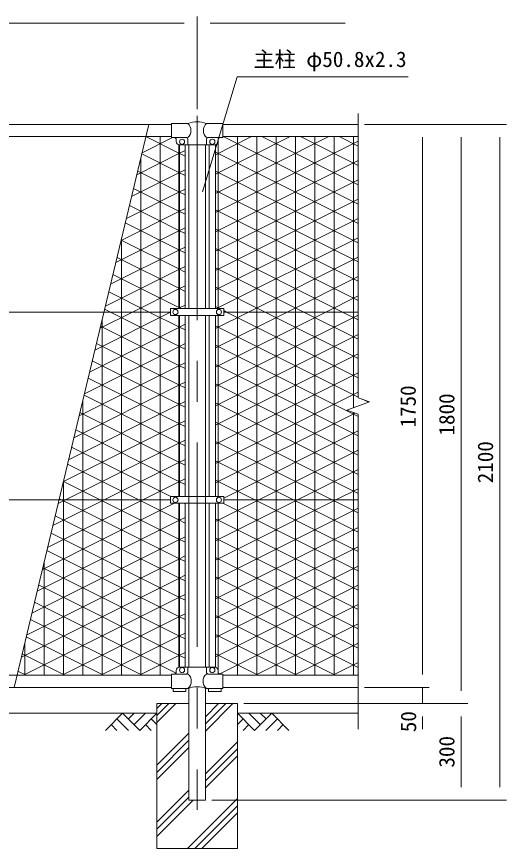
# Model space of a CAD drawing. Units: millimetres, scale not verified. Extents: x -4200 to 4200, y -2970 to 2970.
# Drawn here: x -1946 to -425, y -990 to 1595 of the extents above; entities that cross this region are included whole.
import ezdxf
from ezdxf.enums import TextEntityAlignment as Align

# ---------------------------------------------------------------- set-up
doc = ezdxf.new("R2010")
doc.units = ezdxf.units.MM
doc.header["$LTSCALE"] = 20
doc.linetypes.add('USER1', pattern=[50.8, 31.75, -6.35, 6.35, -6.35])
for name, color, linetype, lineweight in [('0-0_D-BMK', 2, 'USER1', 13), ('0-1_D-STR1', 1, 'Continuous', 18), ('0-2_D-STR-DIM', 7, 'Continuous', 9), ('0-3_0', 7, 'Continuous', 9), ('0-5_D-BGD', 7, 'Continuous', 9), ('0-6_D-DCR-HCH', 7, 'Continuous', 9), ('0-7_D-STR3', 3, 'Continuous', 13), ('0-8_D-STR-TXT', 7, 'Continuous', 9), ('0-9_Defpoints', 8, 'Continuous', 18), ('0-B_D-STR4', 7, 'Continuous', 9)]:
    doc.layers.add(name, color=color, linetype=linetype, lineweight=lineweight)
doc.styles.add('ＭＳ ゴシック', font='')
doc.styles.get('ＭＳ ゴシック').set_extended_font_data('MS Gothic')

msp = doc.modelspace()

# ---------------------------------------------------------------- linework, layer by layer
at = {"layer": '0-0_D-BMK'}
msp.add_line((-1384.99, 1287.41), (-1384.99, -869.65), dxfattribs=at)
at = {"layer": '0-1_D-STR1'}
for p, q in [((-3304.99, 1260.35), (-1464.99, 1260.35)), ((-1304.99, 1260.35), (-884.99, 1260.35)), ((-3304.99, 1222.35), (-1464.99, 1222.35)), ((-1304.99, 1222.35), (-884.99, 1222.35)), ((-1410.39, 1197.35), (-1410.39, 687.85)), ((-1359.59, 1197.35), (-1359.59, 687.85)), ((-1410.39, 666.85), (-1410.39, -426.65)), ((-1359.59, 666.85), (-1359.59, -426.65)), ((-3304.99, -451.65), (-1464.99, -451.65)), ((-1304.99, -451.65), (-884.99, -451.65)), ((-3304.99, -489.65), (-1464.99, -489.65)), ((-1304.99, -489.65), (-884.99, -489.65)), ((-1410.39, -492.65), (-1410.39, -839.65)), ((-1359.59, -492.65), (-1359.59, -839.65)), ((-1359.59, -839.65), (-1410.39, -839.65))]:
    msp.add_line(p, q, dxfattribs=at)
at = {"layer": '0-2_D-STR-DIM'}
for p, q in [((-1384.99, 1307.41), (-1384.99, 1595.35)), ((-1384.99, 1307.41), (-1384.99, 1595.35)), ((-3344.99, 1575.35), (-1424.99, 1575.35)), ((-1344.99, 1575.35), (-924.99, 1575.35)), ((-884.99, 1294.61), (-884.99, 411)), ((-864.99, 1260.35), (-664.99, 1260.35)), ((-864.99, 1260.35), (-544.99, 1260.35)), ((-864.99, 1260.35), (-424.99, 1260.35)), ((-684.99, 1220.35), (-684.99, -449.65)), ((-564.99, 1220.35), (-564.99, -499.65)), ((-444.99, 1220.35), (-444.99, -799.65)), ((-920.22, 372.52), (-849.75, 398.17)), ((-849.75, 398.17), (-884.99, 411)), ((-884.99, 359.7), (-920.22, 372.52)), ((-884.99, 359.7), (-884.99, -619.65)), ((-684.99, -449.65), (-684.99, -409.65)), ((-864.99, -489.65), (-664.99, -489.65)), ((-864.99, -489.65), (-664.99, -489.65)), ((-684.99, -489.65), (-684.99, -539.65)), ((-1239.99, -539.65), (-664.99, -539.65)), ((-1239.99, -539.65), (-544.99, -539.65)), ((-1239.99, -539.65), (-544.99, -539.65)), ((-684.99, -579.65), (-684.99, -619.65)), ((-564.99, -579.65), (-564.99, -799.65)), ((-1339.59, -839.65), (-424.99, -839.65)), ((-1339.59, -839.65), (-544.99, -839.65))]:
    msp.add_line(p, q, dxfattribs=at)
at = {"layer": '0-3_0'}
for p, q in [((-1556.04, 1172.32), (-1461.98, 1219.35)), ((-1328.49, 1166.1), (-1215.98, 1222.35)), ((-1328.49, 1106.1), (-1095.98, 1222.35)), ((-1328.49, 1046.1), (-975.98, 1222.35)), ((-1320.01, 687.85), (-1320.01, 1215.47)), ((-884.99, 1012.82), (-1304.05, 1222.35)), ((-1260.01, 677.35), (-1260.01, 1222.35)), ((-1200.01, 677.35), (-1200.01, 1222.35)), ((-884.99, 1072.82), (-1184.05, 1222.35)), ((-1140.01, 677.35), (-1140.01, 1222.35)), ((-1080.01, 677.35), (-1080.01, 1222.35)), ((-884.99, 1132.82), (-1064.05, 1222.35)), ((-1020.01, 677.35), (-1020.01, 1222.35)), ((-960.01, 677.35), (-960.01, 1222.35)), ((-884.99, 1192.82), (-944.05, 1222.35)), ((-1440.01, 687.85), (-1440.01, 1197.35)), ((-1328.49, 986.1), (-884.99, 1207.85)), ((-1572.34, 1104.17), (-1441.49, 1169.6)), ((-1441.49, 1111.07), (-1556.89, 1168.77)), ((-1441.49, 1169.6), (-1422.49, 1179.1)), ((-884.99, 952.82), (-1328.49, 1174.57)), ((-1560.01, 677.35), (-1560.01, 1155.72)), ((-1328.49, 926.1), (-884.99, 1147.85)), ((-1441.49, 1051.07), (-1569.71, 1115.18)), ((-1441.49, 1109.6), (-1422.49, 1119.1)), ((-884.99, 892.82), (-1328.49, 1114.57)), ((-1588.64, 1036.02), (-1441.49, 1109.6)), ((-1422.49, 1101.57), (-1441.49, 1111.07)), ((-1328.49, 866.1), (-884.99, 1087.85)), ((-1441.49, 991.07), (-1582.53, 1061.59)), ((-1604.94, 967.87), (-1441.49, 1049.6)), ((-1441.49, 1049.6), (-1422.49, 1059.1)), ((-1422.49, 1041.57), (-1441.49, 1051.07)), ((-884.99, 832.82), (-1328.49, 1054.57)), ((-1328.49, 806.1), (-884.99, 1027.85)), ((-1621.24, 899.72), (-1441.49, 989.6)), ((-1441.49, 931.07), (-1595.34, 1008)), ((-1441.49, 989.6), (-1422.49, 999.1)), ((-1422.49, 981.57), (-1441.49, 991.07)), ((-884.99, 772.82), (-1328.49, 994.57)), ((-1328.49, 746.1), (-884.99, 967.85)), ((-1441.49, 871.07), (-1608.16, 954.4)), ((-1441.49, 929.6), (-1422.49, 939.1)), ((-1422.49, 921.57), (-1441.49, 931.07)), ((-884.99, 712.82), (-1328.49, 934.57)), ((-1637.54, 831.57), (-1441.49, 929.6)), ((-1620.01, 677.35), (-1620.01, 904.86)), ((-1324.98, 687.85), (-884.99, 907.85)), ((-1441.49, 811.07), (-1620.98, 900.81)), ((-1441.49, 869.6), (-1422.49, 879.1)), ((-1653.84, 763.42), (-1441.49, 869.6)), ((-1422.49, 861.57), (-1441.49, 871.07)), ((-934.05, 677.35), (-1328.49, 874.57)), ((-1441.49, 751.07), (-1633.8, 847.22)), ((-1225.98, 677.35), (-884.99, 847.85)), ((-1670.14, 695.27), (-1441.49, 809.6)), ((-1441.49, 809.6), (-1422.49, 819.1)), ((-1422.49, 801.57), (-1441.49, 811.07)), ((-1054.05, 677.35), (-1328.49, 814.57)), ((-1105.98, 677.35), (-884.99, 787.85)), ((-1422.49, 741.57), (-1441.49, 751.07)), ((-1174.05, 677.35), (-1328.49, 754.57)), ((-1534.05, 677.35), (-1659.43, 740.04)), ((-985.98, 677.35), (-884.99, 727.85)), ((-1702.74, 558.97), (-1467.49, 676.6)), ((-1654.05, 677.35), (-1672.25, 686.45)), ((-1441.49, 571.07), (-1654.05, 677.35)), ((-1620.01, 93.35), (-1620.01, 677.35)), ((-1560.01, 93.35), (-1560.01, 677.35)), ((-1441.49, 631.07), (-1534.05, 677.35)), ((-1315.05, 687.85), (-1328.49, 694.57)), ((-1328.49, 626.1), (-1225.98, 677.35)), ((-1328.49, 566.1), (-1105.98, 677.35)), ((-1328.49, 506.1), (-985.98, 677.35)), ((-1260.01, 93.35), (-1260.01, 677.35)), ((-1200.01, 93.35), (-1200.01, 677.35)), ((-884.99, 532.82), (-1174.05, 677.35)), ((-1140.01, 93.35), (-1140.01, 677.35)), ((-1080.01, 93.35), (-1080.01, 677.35)), ((-884.99, 592.82), (-1054.05, 677.35)), ((-1020.01, 93.35), (-1020.01, 677.35)), ((-960.01, 93.35), (-960.01, 677.35)), ((-884.99, 652.82), (-934.05, 677.35)), ((-1680.01, 93.35), (-1680.01, 654)), ((-1440.01, 103.85), (-1440.01, 666.85)), ((-1328.49, 446.1), (-884.99, 667.85)), ((-1320.01, 103.85), (-1320.01, 666.85)), ((-1719.04, 490.82), (-1441.49, 629.6)), ((-1441.49, 511.07), (-1685.07, 632.86)), ((-1441.49, 629.6), (-1422.49, 639.1)), ((-1422.49, 621.57), (-1441.49, 631.07)), ((-884.99, 412.82), (-1328.49, 634.57)), ((-1328.49, 386.1), (-884.99, 607.85)), ((-1735.34, 422.67), (-1441.49, 569.6)), ((-1441.49, 451.07), (-1697.89, 579.27)), ((-1441.49, 569.6), (-1422.49, 579.1)), ((-1422.49, 561.57), (-1441.49, 571.07)), ((-884.99, 352.82), (-1328.49, 574.57)), ((-1328.49, 326.1), (-884.99, 547.85)), ((-1441.49, 391.07), (-1710.7, 525.68)), ((-1441.49, 509.6), (-1422.49, 519.1)), ((-1751.64, 354.52), (-1441.49, 509.6)), ((-1422.49, 501.57), (-1441.49, 511.07)), ((-884.99, 292.82), (-1328.49, 514.57)), ((-1441.49, 331.07), (-1723.52, 472.08)), ((-1328.49, 266.1), (-884.99, 487.85)), ((-1767.94, 286.37), (-1441.49, 449.6)), ((-1441.49, 449.6), (-1422.49, 459.1)), ((-1422.49, 441.57), (-1441.49, 451.07)), ((-884.99, 232.82), (-1328.49, 454.57)), ((-1441.49, 271.07), (-1736.34, 418.49)), ((-1328.49, 206.1), (-884.99, 427.85)), ((-1784.24, 218.22), (-1441.49, 389.6)), ((-1740.01, 93.35), (-1740.01, 403.15)), ((-1441.49, 389.6), (-1422.49, 399.1)), ((-1422.49, 381.57), (-1441.49, 391.07)), ((-884.99, 172.82), (-1328.49, 394.57)), ((-853.19, 396.92), (-871.63, 406.14)), ((-1441.49, 211.07), (-1749.16, 364.9)), ((-1328.49, 146.1), (-894.42, 363.13)), ((-1441.49, 329.6), (-1422.49, 339.1)), ((-1800.54, 150.07), (-1441.49, 329.6)), ((-1441.49, 151.07), (-1761.98, 311.31)), ((-1422.49, 321.57), (-1441.49, 331.07)), ((-884.99, 112.82), (-1328.49, 334.57)), ((-1302.49, 99.1), (-884.99, 307.85)), ((-1793.98, 93.35), (-1441.49, 269.6)), ((-1441.49, 269.6), (-1422.49, 279.1)), ((-1422.49, 261.57), (-1441.49, 271.07)), ((-966.05, 93.35), (-1328.49, 274.57)), ((-1467.05, 103.85), (-1774.79, 257.72)), ((-1193.98, 93.35), (-884.99, 247.85)), ((-1673.98, 93.35), (-1441.49, 209.6)), ((-1441.49, 209.6), (-1422.49, 219.1)), ((-1422.49, 201.57), (-1441.49, 211.07)), ((-1086.05, 93.35), (-1328.49, 214.57)), ((-1566.05, 93.35), (-1787.61, 204.13)), ((-1073.98, 93.35), (-884.99, 187.85)), ((-1441.49, 149.6), (-1422.49, 159.1)), ((-1686.05, 93.35), (-1800.43, 150.54)), ((-1800.01, 93.35), (-1800.01, 152.29)), ((-1553.98, 93.35), (-1441.49, 149.6)), ((-1422.49, 141.57), (-1441.49, 151.07)), ((-1206.05, 93.35), (-1328.49, 154.57)), ((-953.98, 93.35), (-884.99, 127.85)), ((-1865.74, -122.53), (-1454.98, 82.85)), ((-1849.44, -54.38), (-1553.98, 93.35)), ((-1833.14, 13.77), (-1673.98, 93.35)), ((-1816.84, 81.92), (-1793.98, 93.35)), ((-1806.05, 93.35), (-1813.25, 96.95)), ((-1441.49, -88.93), (-1806.05, 93.35)), ((-1800.01, -451.65), (-1800.01, 93.35)), ((-1740.01, -451.65), (-1740.01, 93.35)), ((-1441.49, -28.93), (-1686.05, 93.35)), ((-1680.01, -451.65), (-1680.01, 93.35)), ((-1620.01, -451.65), (-1620.01, 93.35)), ((-1441.49, 31.07), (-1566.05, 93.35)), ((-1560.01, -451.65), (-1560.01, 93.35)), ((-1440.01, -426.65), (-1440.01, 82.85)), ((-1422.49, 81.57), (-1425.05, 82.85)), ((-1328.49, 26.1), (-1193.98, 93.35)), ((-1328.49, -33.9), (-1073.98, 93.35)), ((-1328.49, -93.9), (-953.98, 93.35)), ((-1320.01, -436.37), (-1320.01, 82.85)), ((-884.99, -127.18), (-1305.05, 82.85)), ((-1260.01, -451.65), (-1260.01, 93.35)), ((-884.99, -67.18), (-1206.05, 93.35)), ((-1200.01, -451.65), (-1200.01, 93.35)), ((-1140.01, -451.65), (-1140.01, 93.35)), ((-884.99, -7.18), (-1086.05, 93.35)), ((-1080.01, -451.65), (-1080.01, 93.35)), ((-1020.01, -451.65), (-1020.01, 93.35)), ((-884.99, 52.82), (-966.05, 93.35)), ((-960.01, -451.65), (-960.01, 93.35)), ((-1328.49, -153.9), (-884.99, 67.85)), ((-1882.04, -190.68), (-1441.49, 29.6)), ((-1441.49, -148.93), (-1826.07, 43.36)), ((-1441.49, 29.6), (-1422.49, 39.1)), ((-1422.49, 21.57), (-1441.49, 31.07)), ((-884.99, -187.18), (-1328.49, 34.57)), ((-1328.49, -213.9), (-884.99, 7.85)), ((-1441.49, -208.93), (-1838.88, -10.23)), ((-1441.49, -30.4), (-1422.49, -20.9)), ((-884.99, -247.18), (-1328.49, -25.43)), ((-1898.34, -258.83), (-1441.49, -30.4)), ((-1422.49, -38.43), (-1441.49, -28.93)), ((-1441.49, -268.93), (-1851.7, -63.83)), ((-1328.49, -273.9), (-884.99, -52.15)), ((-1914.64, -326.98), (-1441.49, -90.4)), ((-1860.01, -451.65), (-1860.01, -98.57)), ((-1441.49, -90.4), (-1422.49, -80.9)), ((-1422.49, -98.43), (-1441.49, -88.93)), ((-884.99, -307.18), (-1328.49, -85.43)), ((-1441.49, -328.93), (-1864.52, -117.42)), ((-1328.49, -333.9), (-884.99, -112.15)), ((-1930.94, -395.13), (-1441.49, -150.4)), ((-1441.49, -150.4), (-1422.49, -140.9)), ((-1422.49, -158.43), (-1441.49, -148.93)), ((-884.99, -367.18), (-1328.49, -145.43)), ((-1441.49, -388.93), (-1877.34, -171.01)), ((-1328.49, -393.91), (-884.99, -172.15)), ((-1441.49, -210.4), (-1422.49, -200.9)), ((-884.99, -427.18), (-1328.49, -205.43)), ((-1923.98, -451.65), (-1441.49, -210.4)), ((-1449.93, -444.71), (-1890.16, -224.6)), ((-1422.49, -218.43), (-1441.49, -208.93)), ((-1316.29, -447.81), (-884.99, -232.15)), ((-1556.05, -451.65), (-1902.97, -278.19)), ((-1803.98, -451.65), (-1441.49, -270.41)), ((-1441.49, -270.41), (-1422.49, -260.9)), ((-1422.49, -278.43), (-1441.49, -268.93)), ((-956.05, -451.65), (-1328.49, -265.43)), ((-1203.98, -451.65), (-884.99, -292.15)), ((-1676.05, -451.65), (-1915.79, -331.78)), ((-1683.98, -451.65), (-1441.49, -330.41)), ((-1441.49, -330.41), (-1422.49, -320.91)), ((-1422.49, -338.43), (-1441.49, -328.93)), ((-1076.05, -451.65), (-1328.49, -325.43)), ((-1920.01, -451.65), (-1920.01, -349.42)), ((-1083.98, -451.65), (-884.99, -352.15)), ((-1796.05, -451.65), (-1928.61, -385.37)), ((-1441.49, -390.41), (-1422.49, -380.91)), ((-1196.05, -451.65), (-1328.49, -385.43)), ((-1563.98, -451.65), (-1441.49, -390.41)), ((-1422.49, -398.43), (-1441.49, -388.93)), ((-963.98, -451.65), (-884.99, -412.15)), ((-1916.05, -451.65), (-1941.43, -438.96))]:
    msp.add_line(p, q, dxfattribs=at)
for points in [[(-1422.49, 1161.57), (-1441.49, 1171.07), (-1544.05, 1222.35)], [(-1500.01, -451.65), (-1500.01, 93.35), (-1500.01, 677.35), (-1500.01, 1222.35)], [(-900.01, 379.88), (-900.01, 677.35), (-900.01, 1222.35)], [(-1435.05, 687.85), (-1441.49, 691.07), (-1646.61, 793.63)], [(-1686.44, 627.12), (-1585.98, 677.35), (-1441.49, 749.6), (-1422.49, 759.1)], [(-1444.98, 687.85), (-1441.49, 689.6), (-1422.49, 699.1)], [(-884.99, 472.82), (-1294.05, 677.35), (-1302.49, 681.57)], [(-900.01, -451.65), (-900.01, 93.35), (-900.01, 365.16)]]:
    msp.add_lwpolyline(points, dxfattribs=at)
at = {"layer": '0-5_D-BGD'}
for p, q in [((-1509.99, -569.65), (-3259.99, -569.65)), ((-1259.99, -569.65), (-884.99, -569.65))]:
    msp.add_line(p, q, dxfattribs=at)
at = {"layer": '0-6_D-DCR-HCH'}
for p, q in [((-1509.99, -598.73), (-1450.9, -539.65)), ((-1509.99, -576.64), (-1473, -539.65)), ((-1509.99, -554.54), (-1495.1, -539.65)), ((-1359.59, -625.11), (-1274.13, -539.65)), ((-1359.59, -603.01), (-1296.22, -539.65)), ((-1359.59, -580.92), (-1318.32, -539.65)), ((-1616.41, -569.65), (-1669.62, -622.86)), ((-1634.15, -587.39), (-1598.51, -622.86)), ((-1616.41, -569.65), (-1563.2, -622.86)), ((-1598.67, -587.39), (-1580.93, -569.65)), ((-1580.93, -605.13), (-1545.46, -569.65)), ((-1563.2, -622.86), (-1509.99, -569.65)), ((-1527.72, -587.39), (-1509.99, -605.05)), ((-1206.77, -622.86), (-1259.99, -569.65)), ((-1242.25, -587.39), (-1259.99, -605.05)), ((-1189.04, -605.13), (-1224.51, -569.65)), ((-1153.56, -569.65), (-1206.77, -622.86)), ((-1171.21, -587.48), (-1189.04, -569.65)), ((-1135.82, -587.39), (-1171.46, -622.86)), ((-1153.56, -569.65), (-1100.35, -622.86)), ((-1651.88, -605.13), (-1634.07, -622.86)), ((-1545.46, -605.13), (-1527.64, -622.86)), ((-1224.51, -605.13), (-1242.33, -622.86)), ((-1118.09, -605.13), (-1135.91, -622.86)), ((-1509.99, -731.32), (-1410.39, -631.72)), ((-1509.99, -753.41), (-1410.39, -653.81)), ((-1359.59, -757.69), (-1259.99, -658.09)), ((-1509.99, -775.51), (-1410.39, -675.91)), ((-1359.59, -779.79), (-1259.99, -680.19)), ((-1359.59, -801.89), (-1259.99, -702.29)), ((-1509.99, -908.09), (-1410.39, -808.49)), ((-1509.99, -930.19), (-1410.39, -830.59)), ((-1509.99, -952.29), (-1397.35, -839.65)), ((-1414.77, -989.65), (-1259.99, -834.87)), ((-1392.67, -989.65), (-1259.99, -856.97)), ((-1370.57, -989.65), (-1259.99, -879.06))]:
    msp.add_line(p, q, dxfattribs=at)
at = {"layer": '0-7_D-STR3'}
for p, q in [((-1464.99, 1263.35), (-1464.99, 1219.35)), ((-1464.99, 1263.35), (-1413.54, 1263.35)), ((-1356.44, 1263.35), (-1304.99, 1263.35)), ((-1304.99, 1263.35), (-1304.99, 1219.35)), ((-1464.99, 1219.35), (-1418.24, 1219.35)), ((-1351.74, 1219.35), (-1304.99, 1219.35)), ((-1449.99, 1212.35), (-1449.99, 1207.35)), ((-1441.49, 1197.35), (-1441.49, 687.85)), ((-1439.99, 1197.35), (-1329.99, 1197.35)), ((-1422.49, 1197.35), (-1422.49, 687.85)), ((-1413.54, 1214.65), (-1413.54, 1197.35)), ((-1356.44, 1214.65), (-1356.44, 1197.35)), ((-1347.49, 1197.35), (-1347.49, 687.85)), ((-1328.49, 1197.35), (-1328.49, 687.85)), ((-1319.99, 1212.35), (-1319.99, 1207.35)), ((-3307.99, 677.35), (-1467.49, 677.35)), ((-1467.49, 687.85), (-1467.49, 666.85)), ((-1302.49, 687.85), (-1467.49, 687.85)), ((-1302.49, 687.85), (-1302.49, 666.85)), ((-1302.49, 677.35), (-884.99, 677.35)), ((-1302.49, 666.85), (-1467.49, 666.85)), ((-1441.49, 666.85), (-1441.49, 103.85)), ((-1422.49, 666.85), (-1422.49, 103.85)), ((-1347.49, 666.85), (-1347.49, 103.85)), ((-1328.49, 666.85), (-1328.49, 103.85)), ((-1467.49, 103.85), (-1467.49, 82.85)), ((-1302.49, 103.85), (-1467.49, 103.85)), ((-1302.49, 103.85), (-1302.49, 82.85)), ((-3307.99, 93.35), (-1467.49, 93.35)), ((-1302.49, 82.85), (-1467.49, 82.85)), ((-1441.49, 82.85), (-1441.49, -426.77)), ((-1422.49, 82.85), (-1422.49, -426.65)), ((-1347.49, 82.85), (-1347.49, -426.65)), ((-1328.49, 82.85), (-1328.49, -426.77)), ((-1302.49, 93.35), (-884.99, 93.35)), ((-1449.99, -436.65), (-1449.99, -441.65)), ((-1439.99, -426.65), (-1329.99, -426.65)), ((-1413.54, -426.65), (-1413.54, -441.65)), ((-1356.44, -426.65), (-1356.44, -441.65)), ((-1319.99, -436.65), (-1319.99, -441.65)), ((-1464.99, -448.65), (-1464.99, -492.65)), ((-1420.54, -448.65), (-1464.99, -448.65)), ((-1304.99, -448.65), (-1349.44, -448.65)), ((-1304.99, -448.65), (-1304.99, -492.65)), ((-1413.54, -492.65), (-1464.99, -492.65)), ((-1459.99, -492.65), (-1459.99, -501.95)), ((-1419.99, -501.95), (-1459.99, -501.95)), ((-1419.99, -492.65), (-1419.99, -501.95)), ((-1304.99, -492.65), (-1356.44, -492.65)), ((-1349.99, -492.65), (-1349.99, -501.95)), ((-1309.99, -501.95), (-1349.99, -501.95)), ((-1309.99, -492.65), (-1309.99, -501.95))]:
    msp.add_line(p, q, dxfattribs=at)
for centre in [(-1431.99, 1206.35), (-1337.99, 1206.35), (-1452.49, 677.35), (-1317.49, 677.35), (-1452.49, 93.35), (-1317.49, 93.35), (-1431.99, -435.65), (-1337.99, -435.65)]:
    msp.add_circle(centre, 8, dxfattribs=at)
for centre, radius, start, end in [((-1384.99, 1188.61), 80, 69.0916, 110.9084), ((-1434.79, 1241.35), 30.59, 314.01503, 45.98497), ((-1335.18, 1241.35), 30.59, 134.01503, 225.98497), ((-1456.99, 1212.35), 7, 0, 90), ((-1418.24, 1214.65), 4.7, 0, 90), ((-1351.74, 1214.65), 4.7, 90, 180), ((-1312.99, 1212.35), 7, 90, 180), ((-1439.99, 1207.35), 10, 180, 270), ((-1329.99, 1207.35), 10, 270, 0), ((-1439.99, -436.65), 10, 90, 180), ((-1329.99, -436.65), 10, 0, 90), ((-1456.99, -441.65), 7, 270, 0), ((-1420.54, -441.65), 7, 270, 0), ((-1432.66, -470.21), 29.48, 310.4464, 49.5536), ((-1337.31, -470.21), 29.48, 130.4464, 229.5536), ((-1349.44, -441.65), 7, 180, 270), ((-1312.99, -441.65), 7, 180, 270), ((-1384.99, -573.14), 85.4, 70.46947, 109.53053)]:
    msp.add_arc(centre, radius, start, end, dxfattribs=at)
at = {"layer": '0-8_D-STR-TXT'}
msp.add_lwpolyline([(-729.37, 1408.35), (-1261.04, 1408.35), (-1368.31, 1050.73)], dxfattribs=at)
at = {"layer": '0-9_Defpoints'}
msp.add_line((-1953.55, -489.65), (-1534.99, 1260.35), dxfattribs=at)
at = {"layer": '0-B_D-STR4'}
msp.add_line((-1259.99, -539.65), (-1359.59, -539.65), dxfattribs=at)
msp.add_lwpolyline([(-1410.39, -539.65), (-1509.99, -539.65), (-1509.99, -989.65), (-1259.99, -989.65), (-1259.99, -539.65)], dxfattribs=at)

# ---------------------------------------------------------------- texts
at = {"layer": '0-2_D-STR-DIM', "style": 'ＭＳ ゴシック'}
for s, p in [('1750', (-691.73, 318.45)), ('1800', (-571.73, 293.45)), ('2100', (-451.73, 145.1)), ('50', (-690.59, -628.54)), ('300', (-571.73, -738.53))]:
    msp.add_text(s, height=48.09, rotation=90, dxfattribs=at).set_placement(p, align=Align.BOTTOM_LEFT)
at = {"layer": '0-8_D-STR-TXT', "style": 'ＭＳ ゴシック'}
msp.add_text('主柱 φ50.8x2.3', height=48.09, dxfattribs=at).set_placement((-1210.11, 1424.36), align=Align.BOTTOM_LEFT)

doc.saveas('drawing.dxf')
